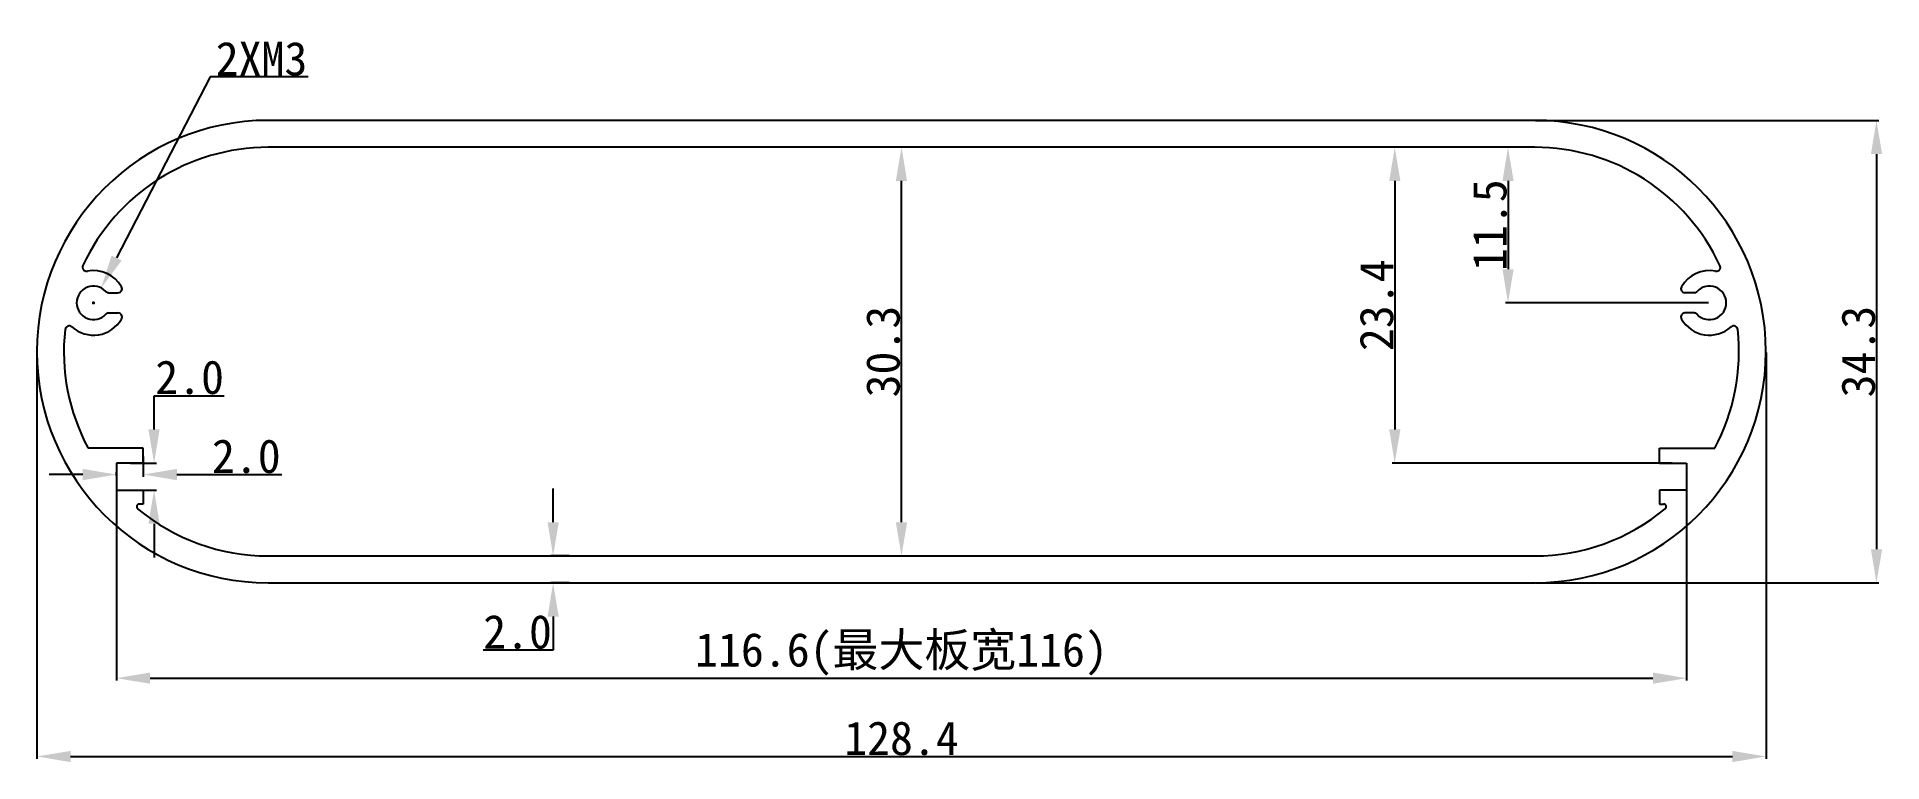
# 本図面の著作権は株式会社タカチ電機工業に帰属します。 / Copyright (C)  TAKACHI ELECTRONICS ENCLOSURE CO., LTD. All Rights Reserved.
# Model space of a CAD drawing. Header units: inches. Extents: x 79 to 216, y 11 to 64.
import ezdxf

# ---------------------------------------------------------------- set-up
doc = ezdxf.new("R2010")
doc.units = ezdxf.units.IN
doc.header["$MEASUREMENT"] = 0
doc.layers.get('Defpoints').update_dxf_attribs({"lineweight": 25})
doc.layers.add('1', color=30, linetype='Continuous')
doc.styles.get("Standard").update_dxf_attribs({"font": 'simhei.ttf'})
doc.dimstyles.get("Standard").update_dxf_attribs({"dimtxt": 2.5, "dimasz": 2.5, "dimexe": 0.18, "dimexo": 0.0625, "dimgap": 0.09, "dimtad": 1, "dimtoh": 1, "dimdec": 1, "dimzin": 0, "dimdsep": 46, "dimtxsty": 'Standard', "dimcen": 0.09, "dimadec": 0, "dimazin": 0, "dimtfac": 1, "dimtdec": 1, "dimtofl": 0, "dimtmove": 0, "dimatfit": 3, "dimfxl": 1, "dimtolj": 1, "dimtzin": 0, "dimarcsym": 0})

# ---------------------------------------------------------------- blocks, each defined once
blk = doc.blocks.new('*D53')
at = {"color": 0, "lineweight": -2}
for p, q in [((79.16, 40.94), (79.16, 10.77)), ((207.56, 40.94), (207.56, 10.77)), ((81.66, 10.95), (205.06, 10.95))]:
    blk.add_line(p, q, dxfattribs=at)
at = {"color": 0}
for points in [[(81.66, 11.36), (81.66, 10.53), (79.16, 10.95)], [(205.06, 11.36), (205.06, 10.53), (207.56, 10.95)]]:
    blk.add_solid(points, dxfattribs=at)
at = {"layer": 'Defpoints', "color": 0}
for p in [(79.16, 41.01), (207.56, 41.01), (207.56, 10.95)]:
    blk.add_point(p, dxfattribs=at)
at = {"color": 0, "insert": (143.36, 12.29), "char_height": 2.5, "attachment_point": 5}
blk.add_mtext('\\A1;128.4', dxfattribs=at)
blk = doc.blocks.new('*D54')
at = {"layer": '1', "color": 0, "lineweight": -2}
for p, q in [((85.06, 31.67), (85.06, 16.58)), ((201.66, 31.67), (201.66, 16.58)), ((87.56, 16.76), (199.16, 16.76))]:
    blk.add_line(p, q, dxfattribs=at)
at = {"layer": '1', "color": 0}
for points in [[(87.56, 17.18), (87.56, 16.35), (85.06, 16.76)], [(199.16, 17.18), (199.16, 16.35), (201.66, 16.76)]]:
    blk.add_solid(points, dxfattribs=at)
at = {"layer": 'Defpoints', "color": 0}
for p in [(85.06, 31.73), (201.66, 31.73), (201.66, 16.76)]:
    blk.add_point(p, dxfattribs=at)
at = {"layer": '1', "color": 0, "insert": (143.36, 18.54), "char_height": 2.5, "attachment_point": 5}
blk.add_mtext('\\A1;116.6(最大板宽116)', dxfattribs=at)
blk = doc.blocks.new('*D55')
at = {"color": 0, "lineweight": -2}
for p, q in [((143.3, 56.18), (143.18, 56.18)), ((143.36, 28.34), (143.36, 53.68)), ((143.42, 25.84), (143.54, 25.84))]:
    blk.add_line(p, q, dxfattribs=at)
at = {"color": 0}
for points in [[(142.94, 53.68), (143.78, 53.68), (143.36, 56.18)], [(142.94, 28.34), (143.78, 28.34), (143.36, 25.84)]]:
    blk.add_solid(points, dxfattribs=at)
at = {"layer": 'Defpoints', "color": 0}
for p in [(143.36, 56.18), (143.36, 56.18), (143.36, 25.84)]:
    blk.add_point(p, dxfattribs=at)
at = {"color": 0, "insert": (142, 41.01), "char_height": 2.5, "attachment_point": 5, "rotation": 90}
blk.add_mtext('\\A1;30.3', dxfattribs=at)
blk = doc.blocks.new('*D56')
at = {"color": 0, "lineweight": -2}
for p, q in [((117.49, 28.34), (117.49, 30.84)), ((118.69, 25.84), (117.31, 25.84)), ((118.69, 23.83), (117.31, 23.83)), ((117.49, 21.33), (117.49, 18.83)), ((117.49, 18.83), (112.29, 18.83))]:
    blk.add_line(p, q, dxfattribs=at)
at = {"color": 0}
for points in [[(117.08, 28.34), (117.91, 28.34), (117.49, 25.84)], [(117.08, 21.33), (117.91, 21.33), (117.49, 23.83)]]:
    blk.add_solid(points, dxfattribs=at)
at = {"layer": 'Defpoints', "color": 0}
for p in [(118.75, 25.84), (117.49, 23.83), (118.75, 23.83)]:
    blk.add_point(p, dxfattribs=at)
at = {"color": 0, "insert": (114.85, 20.19), "char_height": 2.5, "attachment_point": 5}
blk.add_mtext('\\A1;2.0', dxfattribs=at)
blk = doc.blocks.new('*D57')
at = {"color": 0, "lineweight": -2}
for p, q in [((188.97, 56.18), (188.22, 56.18)), ((188.4, 53.68), (188.4, 47.13)), ((203.3, 44.63), (188.22, 44.63))]:
    blk.add_line(p, q, dxfattribs=at)
at = {"color": 0}
for points in [[(187.99, 53.68), (188.82, 53.68), (188.4, 56.18)], [(187.99, 47.13), (188.82, 47.13), (188.4, 44.63)]]:
    blk.add_solid(points, dxfattribs=at)
at = {"layer": 'Defpoints', "color": 0}
for p in [(189.03, 56.18), (188.4, 44.63), (203.36, 44.63)]:
    blk.add_point(p, dxfattribs=at)
at = {"color": 0, "insert": (187.06, 50.4), "char_height": 2.5, "attachment_point": 5, "rotation": 90}
blk.add_mtext('\\A1;11.5', dxfattribs=at)
blk = doc.blocks.new('*D58')
at = {"color": 0, "lineweight": -2}
for p, q in [((190.45, 58.18), (215.94, 58.18)), ((215.76, 55.68), (215.76, 26.33)), ((190.45, 23.83), (215.94, 23.83))]:
    blk.add_line(p, q, dxfattribs=at)
at = {"color": 0}
for points in [[(215.35, 55.68), (216.18, 55.68), (215.76, 58.18)], [(215.35, 26.33), (216.18, 26.33), (215.76, 23.83)]]:
    blk.add_solid(points, dxfattribs=at)
at = {"layer": 'Defpoints', "color": 0}
for p in [(190.38, 58.18), (190.38, 23.83), (215.76, 23.83)]:
    blk.add_point(p, dxfattribs=at)
at = {"color": 0, "insert": (214.42, 41.01), "char_height": 2.5, "attachment_point": 5, "rotation": 90}
blk.add_mtext('\\A1;34.3', dxfattribs=at)
blk = doc.blocks.new('*D60')
at = {"color": 0, "lineweight": -2}
for p, q in [((87.86, 35.23), (87.86, 37.73)), ((87.86, 37.73), (93.06, 37.73)), ((86.12, 32.73), (88.04, 32.73)), ((86.12, 30.73), (88.04, 30.73)), ((87.86, 28.23), (87.86, 25.73))]:
    blk.add_line(p, q, dxfattribs=at)
at = {"color": 0}
for points in [[(87.44, 35.23), (88.27, 35.23), (87.86, 32.73)], [(87.44, 28.23), (88.27, 28.23), (87.86, 30.73)]]:
    blk.add_solid(points, dxfattribs=at)
at = {"layer": 'Defpoints', "color": 0}
for p in [(86.06, 32.73), (87.86, 32.73), (86.06, 30.73)]:
    blk.add_point(p, dxfattribs=at)
at = {"color": 0, "insert": (90.5, 39.09), "char_height": 2.5, "attachment_point": 5}
blk.add_mtext('\\A1;2.0', dxfattribs=at)
blk = doc.blocks.new('*D61')
at = {"color": 0, "lineweight": -2}
for p, q in [((92.02, 61.4), (85.08, 47.96)), ((99.29, 61.4), (92.02, 61.4)), ((83.27, 44.63), (83.45, 44.63)), ((83.36, 44.54), (83.36, 44.72))]:
    blk.add_line(p, q, dxfattribs=at)
at = {"color": 0}
blk.add_solid([(84.71, 48.15), (85.45, 47.77), (83.93, 45.74)], dxfattribs=at)
at = {"layer": 'Defpoints', "color": 0}
for p in [(83.93, 45.74), (82.78, 43.52)]:
    blk.add_point(p, dxfattribs=at)
at = {"color": 0, "insert": (95.84, 62.74), "char_height": 2.5, "attachment_point": 5}
blk.add_mtext('\\A1;{\\f@SimHei|b0|i0|c134|p49;2XM3}', dxfattribs=at)
blk = doc.blocks.new('*D62')
at = {"color": 0, "lineweight": -2}
for p, q in [((181.27, 56.18), (179.81, 56.18)), ((179.99, 53.68), (179.99, 35.23)), ((200.6, 32.73), (179.81, 32.73))]:
    blk.add_line(p, q, dxfattribs=at)
at = {"color": 0}
for points in [[(179.58, 53.68), (180.41, 53.68), (179.99, 56.18)], [(179.58, 35.23), (180.41, 35.23), (179.99, 32.73)]]:
    blk.add_solid(points, dxfattribs=at)
at = {"layer": 'Defpoints', "color": 0}
for p in [(181.33, 56.18), (179.99, 32.73), (200.66, 32.73)]:
    blk.add_point(p, dxfattribs=at)
at = {"color": 0, "insert": (178.65, 44.45), "char_height": 2.5, "attachment_point": 5, "rotation": 90}
blk.add_mtext('\\A1;23.4', dxfattribs=at)
blk = doc.blocks.new('*D63')
at = {"color": 0, "lineweight": -2}
for p, q in [((87.06, 33.22), (87.06, 31.7)), ((82.56, 31.88), (80.06, 31.88)), ((85.06, 31.79), (85.06, 32.06)), ((89.56, 31.88), (97.35, 31.88))]:
    blk.add_line(p, q, dxfattribs=at)
at = {"color": 0}
for points in [[(82.56, 32.3), (82.56, 31.46), (85.06, 31.88)], [(89.56, 32.3), (89.56, 31.46), (87.06, 31.88)]]:
    blk.add_solid(points, dxfattribs=at)
at = {"layer": 'Defpoints', "color": 0}
for p in [(87.06, 33.28), (85.06, 31.73), (87.06, 31.88)]:
    blk.add_point(p, dxfattribs=at)
at = {"color": 0, "insert": (94.71, 33.23), "char_height": 2.5, "attachment_point": 5}
blk.add_mtext('\\A1;2.0', dxfattribs=at)

msp = doc.modelspace()

# ---------------------------------------------------------------- linework, layer by layer
at = {"color": 7, "linetype": 'Continuous', "lineweight": 25}
for p, q in [((190.38, 58.18), (96.33, 58.18)), ((190.38, 56.18), (96.33, 56.18)), ((87.06, 33.83), (82.97, 33.83)), ((199.66, 33.83), (203.75, 33.83)), ((87.06, 32.73), (85.06, 32.73)), ((199.66, 32.73), (201.66, 32.73)), ((96.33, 25.84), (190.38, 25.84)), ((96.33, 23.83), (190.38, 23.83))]:
    msp.add_line(p, q, dxfattribs=at)
for p, q in [((84.5, 45.38), (85.18, 45.38)), ((202.22, 45.38), (201.54, 45.38)), ((84.5, 43.88), (85.18, 43.88)), ((202.22, 43.88), (201.54, 43.88)), ((87.06, 32.73), (87.06, 33.83)), ((199.66, 32.73), (199.66, 33.83)), ((85.06, 32.73), (85.06, 30.73)), ((201.66, 32.73), (201.66, 30.73)), ((85.06, 30.73), (87.06, 30.73)), ((87.06, 30.73), (87.06, 29.69)), ((201.66, 30.73), (199.66, 30.73)), ((199.66, 30.73), (199.66, 29.69)), ((87.06, 29.69), (86.77, 29.69)), ((199.66, 29.69), (199.95, 29.69))]:
    msp.add_line(p, q)
for centre, radius, start, end in [((96.33, 41.01), 17.17, 90, 270), ((190.38, 41.01), 17.17, 270, 90), ((96.33, 41.01), 15.17, 90, 155.0389), ((190.38, 41.01), 15.17, 24.9611, 90), ((96.33, 41.01), 15.17, 173.7551, 208.2242), ((190.38, 41.01), 15.17, 331.7758, 6.2449), ((96.33, 41.01), 15.17, 230.2931, 270), ((190.38, 41.01), 15.17, 270, 309.7069)]:
    msp.add_arc(centre, radius, start, end, dxfattribs=at)
at = {"lineweight": 25}
for centre, radius, start, end in [((82.85, 47.28), 0.3, 155.0389, 280.8207), ((203.87, 47.28), 0.3, 259.1793, 24.9611), ((86.77, 29.49), 0.2, 90, 230.2931), ((199.95, 29.49), 0.2, 309.7069, 90)]:
    msp.add_arc(centre, radius, start, end, dxfattribs=at)
for centre, radius, start, end in [((83.36, 44.63), 2.4, 30, 100.8207), ((203.36, 44.63), 2.4, 79.1793, 150), ((83.36, 44.63), 1.25, 42.6423, 317.3577), ((84.5, 45.68), 0.3, 222.6423, 270), ((85.18, 45.68), 0.3, 270, 30), ((201.54, 45.68), 0.3, 150, 270), ((202.22, 45.68), 0.3, 270, 317.3577), ((203.36, 44.63), 1.25, 222.6423, 137.3577), ((84.5, 43.58), 0.3, 90, 137.3577), ((85.18, 43.58), 0.3, 330, 90), ((201.54, 43.58), 0.3, 90, 210), ((202.22, 43.58), 0.3, 42.6423, 90), ((81.55, 42.62), 0.3, 47.9733, 173.7551), ((83.36, 44.63), 2.4, 227.9733, 330), ((203.36, 44.63), 2.4, 210, 312.0267), ((205.17, 42.62), 0.3, 6.2449, 132.0267)]:
    msp.add_arc(centre, radius, start, end)

# ---------------------------------------------------------------- dimensions: what is measured, and where the dimension line sits
dim = msp.add_diameter_dim_2p(p1=(82.78, 43.52), p2=(83.93, 45.74), text='{\\f@SimHei|b0|i0|c134|p49;2XM3}', dimstyle='Standard')
dim.commit()
dim.dimension.update_dxf_attribs({"geometry": '*D61', "text_midpoint": (95.84, 61.4), "dimtype": 163})
for base, p1, p2, picture, middle in [((215.7624, 23.8327), (190.3845, 58.1805), (190.3845, 23.8327), '*D58', (214.4224, 41.0066)), ((143.36, 56.18), (143.36, 25.84), (143.36, 56.18), '*D55', (142, 41.01)), ((179.9928, 32.7324), (181.3292, 56.1766), (200.6579, 32.7324), '*D62', (178.6528, 44.4545)), ((188.4045, 44.6298), (189.0334, 56.1766), (203.3586, 44.6298), '*D57', (187.0645, 50.4032)), ((87.86, 32.73), (86.06, 30.73), (86.06, 32.73), '*D60', (90.5, 39.09)), ((117.49, 23.83), (118.75, 25.84), (118.75, 23.83), '*D56', (114.85, 20.19))]:
    dim = msp.add_linear_dim(base=base, p1=p1, p2=p2, angle=90, dimstyle='Standard')
    dim.commit()
    dim.dimension.update_dxf_attribs({"geometry": picture, "text_midpoint": middle})
for base, p1, p2, picture, middle in [((207.56, 10.95), (79.16, 41.01), (207.56, 41.01), '*D53', (143.36, 10.95)), ((87.06, 31.88), (85.06, 31.73), (87.06, 33.28), '*D63', (94.71, 31.88))]:
    dim = msp.add_linear_dim(base=base, p1=p1, p2=p2, dimstyle='Standard')
    dim.commit()
    dim.dimension.update_dxf_attribs({"geometry": picture, "text_midpoint": middle, "dimtype": 160})
at = {"layer": '1'}
dim = msp.add_linear_dim(base=(201.66, 16.76), p1=(85.06, 31.73), p2=(201.66, 31.73), text='<>(最大板宽116)', dimstyle='Standard', dxfattribs=at)
dim.commit()
dim.dimension.update_dxf_attribs({"geometry": '*D54', "text_midpoint": (143.36, 16.76), "dimtype": 160})

doc.saveas('drawing.dxf')
